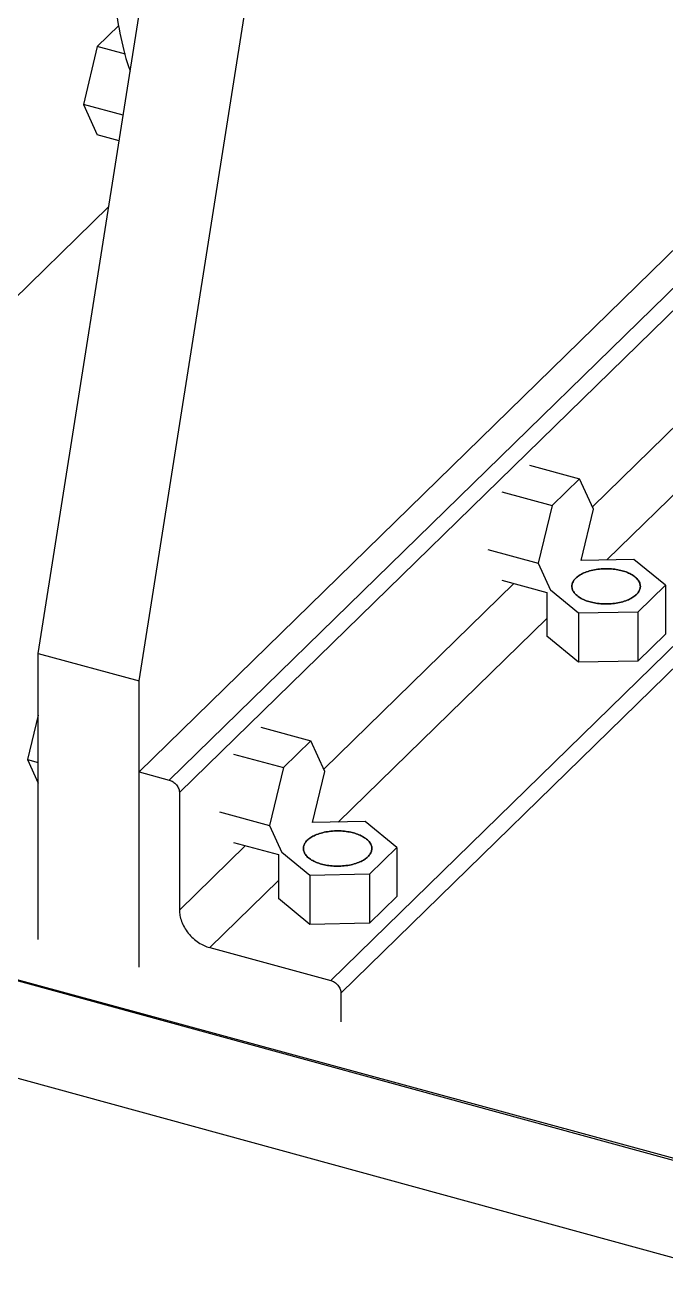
# Model space of a CAD drawing. Header units: millimetres. Extents: x 831 to 1324, y 1807 to 2551.
# Drawn here: x 1062.7 to 1175, y 1822.6 to 2042 of the extents above; entities that cross this region are included whole.
import ezdxf

# ---------------------------------------------------------------- set-up
doc = ezdxf.new("R2010")
doc.units = ezdxf.units.MM

msp = doc.modelspace()

# ---------------------------------------------------------------- linework, layer by layer
at = {"color": 7, "linetype": 'Continuous', "lineweight": 25}
for p, q in [((1064.94, 1931.88), (1088.55, 2081.24)), ((1082.63, 1927.07), (1106.24, 2076.43)), ((1079.09, 2041.88), (1075.31, 2038.2)), ((1075.31, 2038.2), (1072.87, 2028.07)), ((1080.25, 2036.86), (1075.31, 2038.2)), ((1079.85, 2026.18), (1072.87, 2028.07)), ((1072.87, 2028.07), (1075.31, 2022.73)), ((1200.47, 2026.14), (1082.63, 1911.12)), ((1079.14, 2021.69), (1075.31, 2022.73)), ((1205.78, 2024.7), (1087.94, 1909.68)), ((1207.55, 2022.5), (1089.71, 1907.49)), ((1077.31, 2010.13), (971.73, 1907.07)), ((1195.41, 1990.09), (1162.09, 1957.56)), ((1234.08, 1989.58), (1116.24, 1874.56)), ((1235.85, 1987.38), (1118.01, 1872.36)), ((1201.19, 1983.96), (1164.62, 1948.26)), ((1151.05, 1964.88), (1159.84, 1962.49)), ((1159.84, 1962.49), (1155.03, 1957.8)), ((1162.28, 1957.14), (1159.84, 1962.49)), ((1146.24, 1960.19), (1155.03, 1957.8)), ((1155.03, 1957.8), (1152.58, 1947.68)), ((1160.11, 1948.17), (1162.28, 1957.14)), ((1143.79, 1950.06), (1152.58, 1947.68)), ((1169.36, 1948.36), (1160.11, 1948.17)), ((1174.89, 1943.81), (1169.36, 1948.36)), ((1152.58, 1947.68), (1154.75, 1942.93)), ((1148.34, 1944.14), (1115.02, 1911.62)), ((1146.24, 1944.71), (1154.12, 1942.57)), ((1174.89, 1943.81), (1170.08, 1939.11)), ((1174.89, 1943.81), (1174.89, 1935.23)), ((1154.12, 1942.57), (1154.12, 1934.88)), ((1159.66, 1938.9), (1154.75, 1942.93)), ((1154.12, 1938.02), (1117.55, 1902.32)), ((1170.08, 1939.11), (1159.66, 1938.9)), ((1159.66, 1938.9), (1159.66, 1930.32)), ((1170.08, 1939.11), (1170.08, 1930.54)), ((1188.74, 1840.03), (834.97, 1936.18)), ((835.26, 1936.45), (1188.45, 1839.75)), ((1174.89, 1935.23), (1170.08, 1930.54)), ((1159.66, 1930.32), (1154.12, 1934.88)), ((1064.94, 1931.88), (1082.63, 1927.07)), ((1064.94, 1881.72), (1064.94, 1931.88)), ((1170.08, 1930.54), (1159.66, 1930.32)), ((1082.63, 1876.91), (1082.63, 1927.07)), ((1064.94, 1921.08), (1063.06, 1913.27)), ((1103.98, 1918.94), (1112.77, 1916.55)), ((1112.77, 1916.55), (1107.96, 1911.86)), ((1115.21, 1911.2), (1112.77, 1916.55)), ((1063.06, 1913.27), (1064.94, 1912.76)), ((1063.06, 1913.27), (1064.94, 1909.15)), ((1099.17, 1914.25), (1107.96, 1911.86)), ((1082.63, 1911.12), (1087.94, 1909.68)), ((1107.96, 1911.86), (1105.51, 1901.73)), ((1113.04, 1902.23), (1115.21, 1911.2)), ((1089.71, 1907.49), (1089.71, 1886.91)), ((1096.72, 1904.12), (1105.51, 1901.73)), ((1122.29, 1902.42), (1113.04, 1902.23)), ((1127.82, 1897.86), (1122.29, 1902.42)), ((1105.51, 1901.73), (1107.68, 1896.99)), ((1101.27, 1898.2), (1089.71, 1886.91)), ((1099.17, 1898.77), (1107.05, 1896.63)), ((1127.82, 1897.86), (1123.01, 1893.17)), ((1127.82, 1897.86), (1127.82, 1889.29)), ((1107.05, 1896.63), (1107.05, 1888.94)), ((1112.59, 1892.95), (1107.68, 1896.99)), ((1107.05, 1892.07), (1095.02, 1880.33)), ((1123.01, 1893.17), (1112.59, 1892.95)), ((1112.59, 1892.95), (1112.59, 1884.38)), ((1123.01, 1893.17), (1123.01, 1884.6)), ((1112.59, 1884.38), (1107.05, 1888.94)), ((1127.82, 1889.29), (1123.01, 1884.6)), ((1123.01, 1884.6), (1112.59, 1884.38)), ((1095.02, 1880.33), (1116.24, 1874.56)), ((1118.01, 1872.36), (1118.01, 1867.3)), ((1188.45, 1822.61), (1011.85, 1870.96))]:
    msp.add_line(p, q, dxfattribs=at)
for points, knots in [([(1110.85, 2159.95), (1109.61, 2158.42), (1107, 2155.23), (1103.1, 2149.43), (1099.17, 2142.75), (1095.36, 2135.29), (1091.77, 2127.2), (1088.47, 2118.62), (1085.54, 2109.72), (1083.04, 2100.69), (1080.99, 2091.73), (1079.43, 2082.99), (1078.34, 2074.64), (1077.71, 2066.8), (1077.5, 2059.46), (1077.7, 2052.52), (1078.3, 2045.87), (1079.41, 2039.7), (1080.36, 2035.68), (1081.05, 2033.99), (1081.07, 2033.93)], [0, 0, 0, 0, 0.053189, 0.111333, 0.171034, 0.23196, 0.293731, 0.355932, 0.418134, 0.479904, 0.54083, 0.600532, 0.658676, 0.714982, 0.769232, 0.823481, 0.879788, 0.937931, 0.997633, 1, 1, 1, 1]), ([(1159.2, 1945.07), (1159.36, 1945.23), (1159.56, 1945.39), (1160.03, 1945.7), (1160.3, 1945.84), (1160.9, 1946.11), (1161.24, 1946.23), (1161.96, 1946.43), (1162.34, 1946.52), (1163.13, 1946.64), (1163.54, 1946.69), (1164.35, 1946.73), (1164.76, 1946.72), (1165.55, 1946.68), (1165.93, 1946.64), (1166.65, 1946.52), (1166.99, 1946.45), (1167.62, 1946.28), (1167.93, 1946.18), (1168.52, 1945.93), (1168.8, 1945.8), (1169.32, 1945.48), (1169.56, 1945.31), (1169.95, 1944.94), (1170.12, 1944.75), (1170.36, 1944.34), (1170.44, 1944.13), (1170.52, 1943.71), (1170.51, 1943.5), (1170.43, 1943.09), (1170.35, 1942.89), (1170.12, 1942.52), (1169.98, 1942.35), (1169.65, 1942.03), (1169.45, 1941.87), (1168.98, 1941.56), (1168.71, 1941.42), (1168.11, 1941.15), (1167.77, 1941.03), (1167.06, 1940.82), (1166.67, 1940.74), (1165.88, 1940.61), (1165.47, 1940.57), (1164.66, 1940.53), (1164.25, 1940.54), (1163.46, 1940.58), (1163.08, 1940.62), (1162.36, 1940.74), (1162.02, 1940.81), (1161.39, 1940.98), (1161.08, 1941.08), (1160.49, 1941.33), (1160.21, 1941.46), (1159.69, 1941.77), (1159.46, 1941.95), (1159.06, 1942.32), (1158.9, 1942.51), (1158.65, 1942.92), (1158.57, 1943.13), (1158.49, 1943.55), (1158.5, 1943.76), (1158.58, 1944.17), (1158.67, 1944.36), (1158.89, 1944.74), (1159.03, 1944.91), (1159.2, 1945.07)], [0, 0, 0, 0, 0.03125, 0.03125, 0.0625, 0.0625, 0.09375, 0.09375, 0.125, 0.125, 0.15625, 0.15625, 0.1875, 0.1875, 0.21875, 0.21875, 0.25, 0.25, 0.28125, 0.28125, 0.3125, 0.3125, 0.34375, 0.34375, 0.375, 0.375, 0.40625, 0.40625, 0.4375, 0.4375, 0.46875, 0.46875, 0.5, 0.5, 0.53125, 0.53125, 0.5625, 0.5625, 0.59375, 0.59375, 0.625, 0.625, 0.65625, 0.65625, 0.6875, 0.6875, 0.71875, 0.71875, 0.75, 0.75, 0.78125, 0.78125, 0.8125, 0.8125, 0.84375, 0.84375, 0.875, 0.875, 0.90625, 0.90625, 0.9375, 0.9375, 0.96875, 0.96875, 1, 1, 1, 1]), ([(1169.81, 1942.19), (1169.98, 1942.35), (1170.12, 1942.52), (1170.35, 1942.89), (1170.43, 1943.09), (1170.51, 1943.5), (1170.52, 1943.71), (1170.44, 1944.13), (1170.36, 1944.34), (1170.12, 1944.75), (1169.95, 1944.94), (1169.56, 1945.31), (1169.32, 1945.48), (1168.8, 1945.8), (1168.52, 1945.93), (1167.93, 1946.18), (1167.62, 1946.28), (1166.99, 1946.45), (1166.65, 1946.52), (1165.93, 1946.64), (1165.55, 1946.68), (1164.76, 1946.72), (1164.35, 1946.73), (1163.54, 1946.69), (1163.13, 1946.64), (1162.34, 1946.52), (1161.96, 1946.43), (1161.24, 1946.23), (1160.9, 1946.11), (1160.3, 1945.84), (1160.03, 1945.7), (1159.56, 1945.39), (1159.36, 1945.23), (1159.03, 1944.91), (1158.89, 1944.74), (1158.67, 1944.36), (1158.58, 1944.17), (1158.5, 1943.76), (1158.49, 1943.55), (1158.57, 1943.13), (1158.65, 1942.92), (1158.9, 1942.51), (1159.06, 1942.32), (1159.46, 1941.95), (1159.69, 1941.77), (1160.21, 1941.46), (1160.49, 1941.33), (1161.08, 1941.08), (1161.39, 1940.98), (1162.02, 1940.81), (1162.36, 1940.74), (1163.08, 1940.62), (1163.46, 1940.58), (1164.25, 1940.54), (1164.66, 1940.53), (1165.47, 1940.57), (1165.88, 1940.61), (1166.67, 1940.74), (1167.06, 1940.82), (1167.77, 1941.03), (1168.11, 1941.15), (1168.71, 1941.42), (1168.98, 1941.56), (1169.45, 1941.87), (1169.65, 1942.03), (1169.81, 1942.19)], [0, 0, 0, 0, 0.03125, 0.03125, 0.0625, 0.0625, 0.09375, 0.09375, 0.125, 0.125, 0.15625, 0.15625, 0.1875, 0.1875, 0.21875, 0.21875, 0.25, 0.25, 0.28125, 0.28125, 0.3125, 0.3125, 0.34375, 0.34375, 0.375, 0.375, 0.40625, 0.40625, 0.4375, 0.4375, 0.46875, 0.46875, 0.5, 0.5, 0.53125, 0.53125, 0.5625, 0.5625, 0.59375, 0.59375, 0.625, 0.625, 0.65625, 0.65625, 0.6875, 0.6875, 0.71875, 0.71875, 0.75, 0.75, 0.78125, 0.78125, 0.8125, 0.8125, 0.84375, 0.84375, 0.875, 0.875, 0.90625, 0.90625, 0.9375, 0.9375, 0.96875, 0.96875, 1, 1, 1, 1]), ([(1087.94, 1909.68), (1088.15, 1909.62), (1088.37, 1909.53), (1088.81, 1909.24), (1089.02, 1909.05), (1089.36, 1908.62), (1089.5, 1908.39), (1089.67, 1907.92), (1089.71, 1907.69), (1089.71, 1907.49)], [0, 0, 0, 0, 0.25, 0.25, 0.5, 0.5, 0.75, 0.75, 1, 1, 1, 1]), ([(1112.13, 1899.13), (1112.29, 1899.29), (1112.49, 1899.45), (1112.96, 1899.76), (1113.23, 1899.9), (1113.83, 1900.17), (1114.17, 1900.29), (1114.89, 1900.49), (1115.27, 1900.58), (1116.06, 1900.7), (1116.47, 1900.74), (1117.28, 1900.78), (1117.69, 1900.78), (1118.48, 1900.74), (1118.86, 1900.7), (1119.58, 1900.58), (1119.92, 1900.51), (1120.55, 1900.34), (1120.86, 1900.23), (1121.45, 1899.99), (1121.73, 1899.85), (1122.25, 1899.54), (1122.49, 1899.37), (1122.88, 1899), (1123.05, 1898.8), (1123.29, 1898.4), (1123.37, 1898.19), (1123.45, 1897.77), (1123.44, 1897.56), (1123.36, 1897.15), (1123.28, 1896.95), (1123.05, 1896.58), (1122.91, 1896.41), (1122.58, 1896.08), (1122.38, 1895.92), (1121.91, 1895.62), (1121.64, 1895.47), (1121.04, 1895.21), (1120.7, 1895.09), (1119.99, 1894.88), (1119.6, 1894.8), (1118.81, 1894.67), (1118.4, 1894.63), (1117.59, 1894.59), (1117.18, 1894.59), (1116.39, 1894.64), (1116.01, 1894.68), (1115.29, 1894.8), (1114.95, 1894.87), (1114.32, 1895.04), (1114.01, 1895.14), (1113.42, 1895.38), (1113.14, 1895.52), (1112.62, 1895.83), (1112.39, 1896), (1111.99, 1896.37), (1111.83, 1896.57), (1111.58, 1896.98), (1111.5, 1897.19), (1111.42, 1897.61), (1111.43, 1897.82), (1111.51, 1898.23), (1111.6, 1898.42), (1111.82, 1898.79), (1111.96, 1898.97), (1112.13, 1899.13)], [0, 0, 0, 0, 0.03125, 0.03125, 0.0625, 0.0625, 0.09375, 0.09375, 0.125, 0.125, 0.15625, 0.15625, 0.1875, 0.1875, 0.21875, 0.21875, 0.25, 0.25, 0.28125, 0.28125, 0.3125, 0.3125, 0.34375, 0.34375, 0.375, 0.375, 0.40625, 0.40625, 0.4375, 0.4375, 0.46875, 0.46875, 0.5, 0.5, 0.53125, 0.53125, 0.5625, 0.5625, 0.59375, 0.59375, 0.625, 0.625, 0.65625, 0.65625, 0.6875, 0.6875, 0.71875, 0.71875, 0.75, 0.75, 0.78125, 0.78125, 0.8125, 0.8125, 0.84375, 0.84375, 0.875, 0.875, 0.90625, 0.90625, 0.9375, 0.9375, 0.96875, 0.96875, 1, 1, 1, 1]), ([(1122.74, 1896.25), (1122.91, 1896.41), (1123.05, 1896.58), (1123.28, 1896.95), (1123.36, 1897.15), (1123.44, 1897.56), (1123.45, 1897.77), (1123.37, 1898.19), (1123.29, 1898.4), (1123.05, 1898.8), (1122.88, 1899), (1122.49, 1899.37), (1122.25, 1899.54), (1121.73, 1899.85), (1121.45, 1899.99), (1120.86, 1900.23), (1120.55, 1900.34), (1119.92, 1900.51), (1119.58, 1900.58), (1118.86, 1900.7), (1118.48, 1900.74), (1117.69, 1900.78), (1117.28, 1900.78), (1116.47, 1900.74), (1116.06, 1900.7), (1115.27, 1900.58), (1114.89, 1900.49), (1114.17, 1900.29), (1113.83, 1900.17), (1113.23, 1899.9), (1112.96, 1899.76), (1112.49, 1899.45), (1112.29, 1899.29), (1111.96, 1898.97), (1111.82, 1898.79), (1111.6, 1898.42), (1111.51, 1898.23), (1111.43, 1897.82), (1111.42, 1897.61), (1111.5, 1897.19), (1111.58, 1896.98), (1111.83, 1896.57), (1111.99, 1896.37), (1112.39, 1896), (1112.62, 1895.83), (1113.14, 1895.52), (1113.42, 1895.38), (1114.01, 1895.14), (1114.32, 1895.04), (1114.95, 1894.87), (1115.29, 1894.8), (1116.01, 1894.68), (1116.39, 1894.64), (1117.18, 1894.59), (1117.59, 1894.59), (1118.4, 1894.63), (1118.81, 1894.67), (1119.6, 1894.8), (1119.99, 1894.88), (1120.7, 1895.09), (1121.04, 1895.21), (1121.64, 1895.47), (1121.91, 1895.62), (1122.38, 1895.92), (1122.58, 1896.08), (1122.74, 1896.25)], [0, 0, 0, 0, 0.03125, 0.03125, 0.0625, 0.0625, 0.09375, 0.09375, 0.125, 0.125, 0.15625, 0.15625, 0.1875, 0.1875, 0.21875, 0.21875, 0.25, 0.25, 0.28125, 0.28125, 0.3125, 0.3125, 0.34375, 0.34375, 0.375, 0.375, 0.40625, 0.40625, 0.4375, 0.4375, 0.46875, 0.46875, 0.5, 0.5, 0.53125, 0.53125, 0.5625, 0.5625, 0.59375, 0.59375, 0.625, 0.625, 0.65625, 0.65625, 0.6875, 0.6875, 0.71875, 0.71875, 0.75, 0.75, 0.78125, 0.78125, 0.8125, 0.8125, 0.84375, 0.84375, 0.875, 0.875, 0.90625, 0.90625, 0.9375, 0.9375, 0.96875, 0.96875, 1, 1, 1, 1]), ([(1089.71, 1886.91), (1089.71, 1886.61), (1089.74, 1886.29), (1089.86, 1885.62), (1089.95, 1885.27), (1090.21, 1884.57), (1090.38, 1884.21), (1090.77, 1883.52), (1091, 1883.18), (1091.52, 1882.53), (1091.81, 1882.23), (1092.41, 1881.68), (1092.74, 1881.43), (1093.39, 1881.01), (1093.72, 1880.83), (1094.38, 1880.53), (1094.7, 1880.41), (1095.02, 1880.33)], [0, 0, 0, 0, 0.125, 0.125, 0.25, 0.25, 0.375, 0.375, 0.5, 0.5, 0.625, 0.625, 0.75, 0.75, 0.875, 0.875, 1, 1, 1, 1]), ([(1116.24, 1874.56), (1116.45, 1874.5), (1116.67, 1874.41), (1117.11, 1874.12), (1117.32, 1873.93), (1117.66, 1873.5), (1117.8, 1873.26), (1117.97, 1872.8), (1118.01, 1872.57), (1118.01, 1872.36)], [0, 0, 0, 0, 0.25, 0.25, 0.5, 0.5, 0.75, 0.75, 1, 1, 1, 1])]:
    msp.add_open_spline(points, degree=3, knots=knots, dxfattribs=at)

doc.saveas('drawing.dxf')
